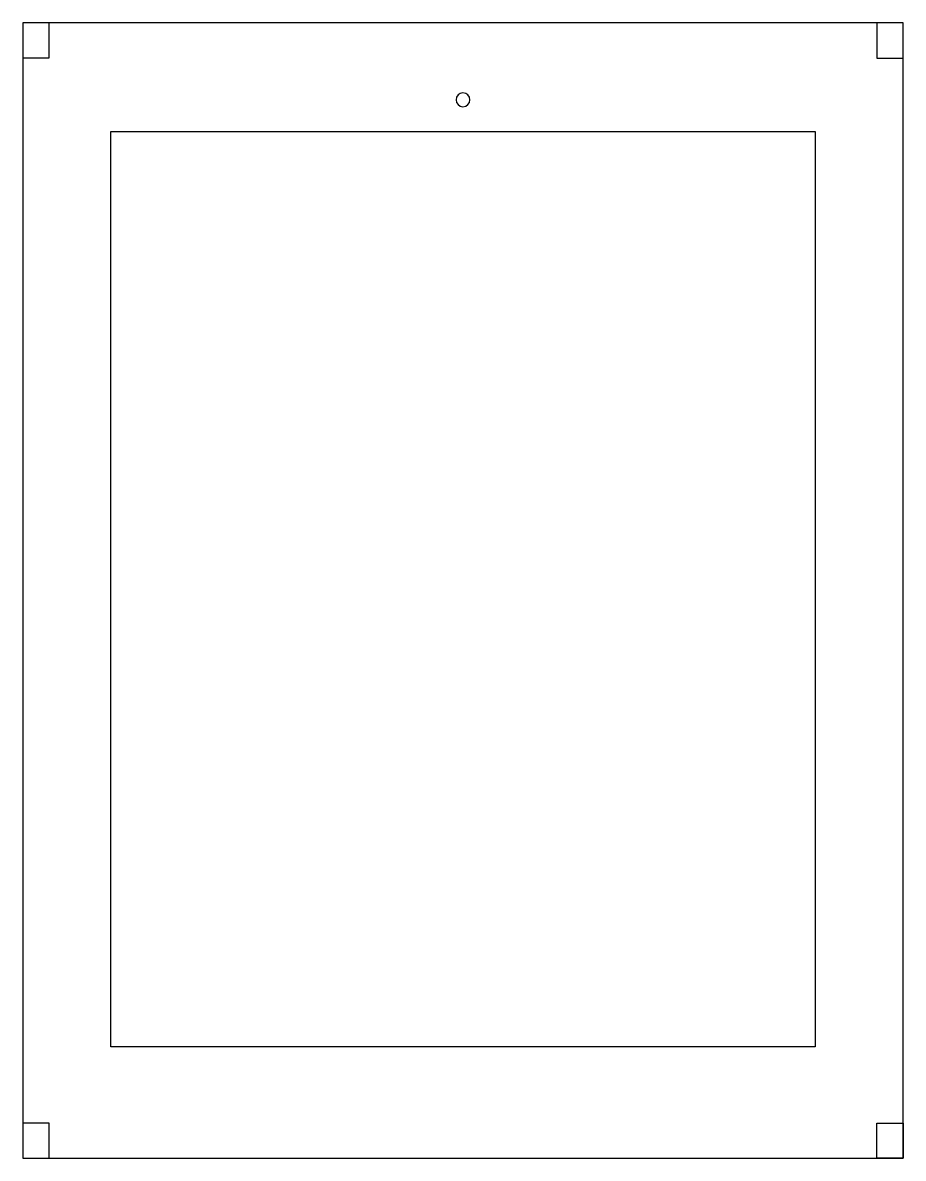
# Model space of a CAD drawing. Extents: x 1 to 13.5, y 1 to 17.1.
import ezdxf

# ---------------------------------------------------------------- set-up
doc = ezdxf.new("R2010")
doc.units = 0
doc.layers.add('1', color=7, linetype='CONTINUOUS')

msp = doc.modelspace()

# ---------------------------------------------------------------- linework, layer by layer
at = {"layer": '1', "color": 1, "linetype": 'CONTINUOUS'}
for p, q in [((13.5, 17.125), (1, 17.125)), ((1, 17.125), (1, 1)), ((1.375, 17.125), (1, 17.125)), ((1, 17.125), (1, 16.625)), ((1.375, 16.625), (1.375, 17.125)), ((13.5, 17.121), (13.125, 17.121)), ((13.125, 17.121), (13.125, 16.621)), ((13.5, 1), (13.5, 17.125)), ((13.5, 16.621), (13.5, 17.121)), ((1, 16.625), (1.375, 16.625)), ((13.125, 16.621), (13.5, 16.621)), ((2.25, 15.581), (12.25, 15.581)), ((2.25, 2.581), (2.25, 15.581)), ((12.25, 15.581), (12.25, 2.581)), ((12.25, 2.581), (2.25, 2.581)), ((1.375, 1.5), (1, 1.5)), ((1, 1.5), (1, 1)), ((1.375, 1), (1.375, 1.5)), ((13.125, 1), (13.125, 1.5)), ((13.125, 1.5), (13.5, 1.5)), ((13.5, 1.5), (13.5, 1)), ((1, 1), (13.5, 1)), ((1, 1), (1.375, 1)), ((13.5, 1), (13.125, 1))]:
    msp.add_line(p, q, dxfattribs=at)
for start, end in [(360, 180), (180, 360)]:
    msp.add_arc((7.25, 16.031), 0.0984, start, end, dxfattribs=at)

doc.saveas('drawing.dxf')
